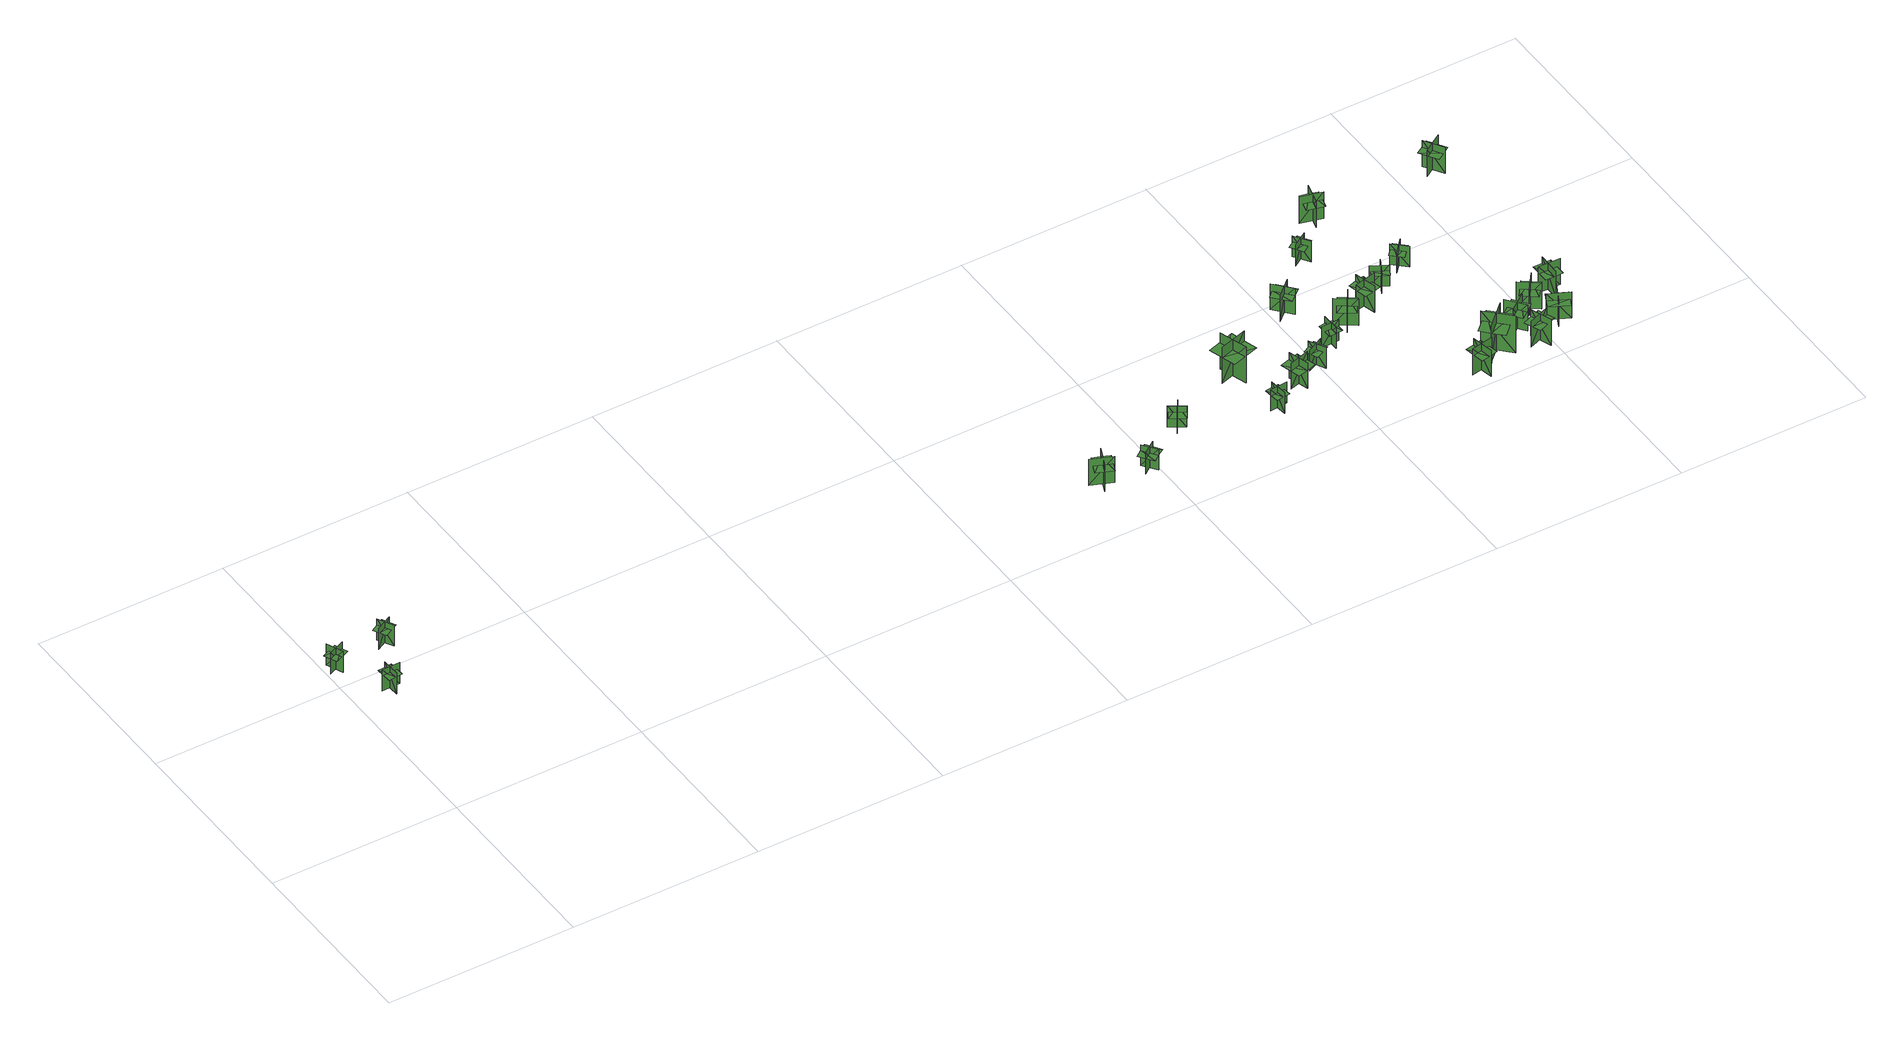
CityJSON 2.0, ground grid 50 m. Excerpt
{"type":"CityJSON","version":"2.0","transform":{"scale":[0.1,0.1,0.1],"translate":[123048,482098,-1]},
"CityObjects":{
"tree1":{"type":"SolitaryVegetationObject","geometry":[{"type":"MultiSurface","lod":"1","boundaries":[[[0,1,2]],[[0,2,3]],[[4,5,6]],[[4,6,7]],[[8,9,10]],[[8,10,11]],[[8,12,13]],[[8,13,9]]]}]},
"tree2":{"type":"SolitaryVegetationObject","geometry":[{"type":"MultiSurface","lod":"1","boundaries":[[[14,15,16]],[[14,16,17]],[[18,19,20]],[[18,20,21]],[[22,23,24]],[[22,24,25]],[[22,26,27]],[[22,27,23]]]}]},
"tree3":{"type":"SolitaryVegetationObject","geometry":[{"type":"MultiSurface","lod":"1","boundaries":[[[28,29,30]],[[28,30,31]],[[32,33,34]],[[32,34,35]],[[36,37,38]],[[36,38,39]],[[36,40,41]],[[36,41,37]]]}]},
"tree4":{"type":"SolitaryVegetationObject","geometry":[{"type":"MultiSurface","lod":"1","boundaries":[[[42,43,44]],[[42,44,45]],[[46,47,48]],[[46,48,49]],[[50,51,52]],[[50,52,53]],[[50,54,55]],[[50,55,51]]]}]},
"tree5":{"type":"SolitaryVegetationObject","geometry":[{"type":"MultiSurface","lod":"1","boundaries":[[[56,57,58]],[[56,58,59]],[[60,61,62]],[[60,62,63]],[[64,65,66]],[[64,66,67]],[[64,67,68]],[[64,68,69]]]}]},
"tree6":{"type":"SolitaryVegetationObject","geometry":[{"type":"MultiSurface","lod":"1","boundaries":[[[70,71,72]],[[70,72,73]],[[74,75,76]],[[74,76,77]],[[78,79,80]],[[78,80,81]],[[78,81,82]],[[78,82,83]]]}]},
"tree7":{"type":"SolitaryVegetationObject","geometry":[{"type":"MultiSurface","lod":"1","boundaries":[[[84,85,86]],[[84,86,87]],[[88,89,90]],[[88,90,91]],[[92,93,94]],[[92,94,95]],[[92,96,97]],[[92,97,93]]]}]},
"tree8":{"type":"SolitaryVegetationObject","geometry":[{"type":"MultiSurface","lod":"1","boundaries":[[[98,99,100]],[[98,100,101]],[[102,103,104]],[[102,104,105]],[[106,107,108]],[[106,108,109]],[[106,109,110]],[[106,110,111]]]}]},
"tree9":{"type":"SolitaryVegetationObject","geometry":[{"type":"MultiSurface","lod":"1","boundaries":[[[112,113,114]],[[112,114,115]],[[116,117,118]],[[116,118,119]],[[120,121,122]],[[120,122,123]],[[120,123,124]],[[120,124,125]]]}]},
"tree10":{"type":"SolitaryVegetationObject","geometry":[{"type":"MultiSurface","lod":"1","boundaries":[[[126,127,128]],[[126,128,129]],[[130,131,132]],[[130,132,133]],[[134,135,136]],[[134,136,137]],[[134,138,139]],[[134,139,135]]]}]},
"tree11":{"type":"SolitaryVegetationObject","geometry":[{"type":"MultiSurface","lod":"1","boundaries":[[[140,141,142]],[[140,142,143]],[[144,145,146]],[[144,146,147]],[[148,149,150]],[[148,150,151]],[[148,152,153]],[[148,153,149]]]}]},
"tree12":{"type":"SolitaryVegetationObject","geometry":[{"type":"MultiSurface","lod":"1","boundaries":[[[154,155,156]],[[154,156,157]],[[158,159,160]],[[158,160,161]],[[162,163,164]],[[162,164,165]],[[162,166,167]],[[162,167,163]]]}]},
"tree13":{"type":"SolitaryVegetationObject","geometry":[{"type":"MultiSurface","lod":"1","boundaries":[[[168,169,170]],[[168,170,171]],[[172,173,174]],[[172,174,175]],[[176,177,178]],[[176,178,179]],[[176,180,181]],[[176,181,177]]]}]},
"tree14":{"type":"SolitaryVegetationObject","geometry":[{"type":"MultiSurface","lod":"1","boundaries":[[[182,183,184]],[[182,184,185]],[[186,187,188]],[[186,188,189]],[[190,191,192]],[[190,192,193]],[[190,194,195]],[[190,195,191]]]}]},
"tree15":{"type":"SolitaryVegetationObject","geometry":[{"type":"MultiSurface","lod":"1","boundaries":[[[196,197,198]],[[196,198,199]],[[200,201,202]],[[200,202,203]],[[204,205,206]],[[204,206,207]],[[204,208,209]],[[204,209,205]]]}]},
"tree16":{"type":"SolitaryVegetationObject","geometry":[{"type":"MultiSurface","lod":"1","boundaries":[[[210,211,212]],[[210,212,213]],[[214,215,216]],[[214,216,217]],[[218,219,220]],[[218,220,221]],[[218,222,223]],[[218,223,219]]]}]},
"tree17":{"type":"SolitaryVegetationObject","geometry":[{"type":"MultiSurface","lod":"1","boundaries":[[[224,225,226]],[[224,226,227]],[[228,229,230]],[[228,230,231]],[[232,233,234]],[[232,234,235]],[[232,236,237]],[[232,237,233]]]}]},
"tree18":{"type":"SolitaryVegetationObject","geometry":[{"type":"MultiSurface","lod":"1","boundaries":[[[238,239,240]],[[238,240,241]],[[242,243,244]],[[242,244,245]],[[246,247,248]],[[246,248,249]],[[246,250,251]],[[246,251,247]]]}]},
"tree19":{"type":"SolitaryVegetationObject","geometry":[{"type":"MultiSurface","lod":"1","boundaries":[[[252,253,254]],[[252,254,255]],[[256,257,258]],[[256,258,259]],[[260,261,262]],[[260,262,263]],[[260,264,265]],[[260,265,261]]]}]},
"tree20":{"type":"SolitaryVegetationObject","geometry":[{"type":"MultiSurface","lod":"1","boundaries":[[[266,267,268]],[[266,268,269]],[[270,271,272]],[[270,272,273]],[[274,275,276]],[[274,276,277]],[[274,278,279]],[[274,279,275]]]}]},
"tree21":{"type":"SolitaryVegetationObject","geometry":[{"type":"MultiSurface","lod":"1","boundaries":[[[280,281,282]],[[280,282,283]],[[284,285,286]],[[284,286,287]],[[288,289,290]],[[288,290,291]],[[288,292,293]],[[288,293,289]]]}]},
"tree22":{"type":"SolitaryVegetationObject","geometry":[{"type":"MultiSurface","lod":"1","boundaries":[[[294,295,296]],[[294,296,297]],[[298,299,300]],[[298,300,301]],[[302,303,304]],[[302,304,305]],[[302,306,307]],[[302,307,303]]]}]},
"tree23":{"type":"SolitaryVegetationObject","geometry":[{"type":"MultiSurface","lod":"1","boundaries":[[[308,309,310]],[[308,310,311]],[[312,313,314]],[[312,314,315]],[[316,317,318]],[[316,318,319]],[[316,320,321]],[[316,321,317]]]}]},
"tree24":{"type":"SolitaryVegetationObject","geometry":[{"type":"MultiSurface","lod":"1","boundaries":[[[322,323,324]],[[322,324,325]],[[326,327,328]],[[326,328,329]],[[330,331,332]],[[330,332,333]],[[330,334,335]],[[330,335,331]]]}]},
"tree25":{"type":"SolitaryVegetationObject","geometry":[{"type":"MultiSurface","lod":"1","boundaries":[[[336,337,338]],[[336,338,339]],[[340,341,342]],[[340,342,343]],[[344,345,346]],[[344,346,347]],[[344,348,349]],[[344,349,345]]]}]},
"tree26":{"type":"SolitaryVegetationObject","geometry":[{"type":"MultiSurface","lod":"1","boundaries":[[[350,351,352]],[[350,352,353]],[[354,355,356]],[[354,356,357]],[[358,359,360]],[[358,360,361]],[[358,362,363]],[[358,363,359]]]}]}
},
"vertices":[
[53,572,1],[9,553,1],[9,553,64],[53,572,64],[18,585,1],[37,542,1],[37,542,64],[18,585,64],[49,570,47],[9,553,47],[17,536,47],[56,553,47],[42,587,47],[2,570,47],
[99,411,3],[96,458,3],[96,458,66],[99,411,66],[124,439,3],[76,437,3],[76,437,66],[124,439,66],[99,415,50],[96,458,50],[77,457,50],[80,414,50],[117,416,50],[115,460,50],
[149,568,1],[191,590,1],[191,590,63],[149,568,63],[185,558,1],[163,599,1],[163,599,63],[185,558,63],[153,570,47],[191,590,47],[182,607,47],[144,586,47],[162,554,47],[200,574,47],
[1867,193,14],[1843,138,14],[1843,138,92],[1867,193,92],[1823,175,14],[1878,152,14],[1878,152,92],[1823,175,92],[1865,188,72],[1843,138,72],[1865,129,72],[1886,179,72],[1843,197,72],[1822,148,72],
[1988,162,18],[1953,136,18],[1953,136,80],[1988,162,80],[1959,167,18],[1985,131,18],[1985,131,80],[1959,167,80],[1959,167,63],[1941,154,63],[1967,118,63],[1985,131,63],[2003,144,63],[1977,180,63],
[2120,226,18],[2083,250,18],[2083,250,80],[2120,226,80],[2114,255,18],[2090,218,18],[2090,218,80],[2114,255,80],[2114,255,63],[2096,267,63],[2072,229,63],[2090,218,63],[2109,206,63],[2133,243,63],
[2339,152,12],[2334,199,12],[2334,199,75],[2339,152,75],[2363,181,12],[2316,176,12],[2316,176,75],[2363,181,75],[2339,156,58],[2334,199,58],[2316,197,58],[2320,154,58],[2357,158,58],[2353,201,58],
[2297,361,15],[2320,287,15],[2320,287,123],[2297,361,123],[2273,315,15],[2347,338,15],[2347,338,123],[2273,315,123],[2273,315,93],[2284,278,93],[2358,301,93],[2347,338,93],[2336,375,93],[2262,352,93],
[2398,217,12],[2451,232,12],[2451,232,89],[2398,217,89],[2430,198,12],[2415,252,12],[2415,252,89],[2430,198,89],[2430,198,67],[2456,206,67],[2441,259,67],[2415,252,67],[2388,244,67],[2403,191,67],
[2468,248,12],[2511,269,12],[2511,269,74],[2468,248,74],[2504,236,12],[2483,278,12],[2483,278,74],[2504,236,74],[2472,250,58],[2511,269,58],[2502,286,58],[2464,266,58],[2480,233,58],[2519,252,58],
[2560,329,12],[2561,282,12],[2561,282,75],[2560,329,75],[2534,302,12],[2581,303,12],[2581,303,75],[2534,302,75],[2560,325,58],[2561,282,58],[2579,282,58],[2578,325,58],[2541,324,58],[2542,281,58],
[2505,476,15],[2544,431,15],[2544,431,93],[2505,476,93],[2502,429,15],[2546,468,15],[2546,468,93],[2502,429,93],[2508,472,73],[2544,431,73],[2561,446,73],[2526,487,73],[2491,456,73],[2526,416,73],
[2645,367,11],[2613,318,11],[2613,318,90],[2645,367,90],[2600,358,11],[2649,325,11],[2649,325,90],[2600,358,90],[2643,363,70],[2613,318,70],[2632,305,70],[2662,350,70],[2623,376,70],[2593,331,70],
[2704,344,11],[2690,402,11],[2690,402,90],[2704,344,90],[2728,384,11],[2671,371,11],[2671,371,90],[2728,384,90],[2703,349,70],[2690,402,70],[2668,396,70],[2680,344,70],[2726,355,70],[2713,407,70],
[2807,8,13],[2796,66,13],[2796,66,91],[2807,8,91],[2833,47,13],[2775,36,13],[2775,36,91],[2833,47,91],[2806,13,71],[2796,66,71],[2773,62,71],[2783,9,71],[2829,18,71],[2819,71,71],
[2636,575,16],[2676,600,16],[2676,600,78],[2636,575,78],[2673,567,16],[2647,607,16],[2647,607,78],[2673,567,78],[2640,577,62],[2676,600,62],[2666,616,62],[2629,592,62],[2650,561,62],[2686,585,62],
[2742,427,11],[2783,405,11],[2783,405,74],[2742,427,74],[2753,392,11],[2775,433,11],[2775,433,74],[2753,392,74],[2745,425,58],[2783,405,58],[2792,421,58],[2754,442,58],[2736,409,58],[2774,388,58],
[2835,52,11],[2895,109,11],[2895,109,121],[2835,52,121],[2901,51,11],[2843,110,11],[2843,110,121],[2901,51,121],[2840,57,93],[2895,109,93],[2872,133,93],[2818,80,93],[2863,33,93],[2918,86,93],
[2760,716,21],[2745,659,21],[2745,659,100],[2760,716,100],[2720,692,21],[2777,677,21],[2777,677,100],[2720,692,100],[2759,711,79],[2745,659,79],[2767,653,79],[2781,705,79],[2736,717,79],[2722,665,79],
[2821,435,11],[2853,470,11],[2853,470,73],[2821,435,73],[2858,437,11],[2824,469,11],[2824,469,73],[2858,437,73],[2824,438,57],[2853,470,57],[2839,482,57],[2810,451,57],[2837,425,57],[2867,457,57],
[2974,140,13],[2928,104,13],[2928,104,91],[2974,140,91],[2928,146,13],[2964,99,13],[2964,99,91],[2928,146,91],[2970,137,71],[2928,104,71],[2942,85,71],[2985,119,71],[2956,155,71],[2913,122,71],
[2941,49,11],[2996,70,11],[2996,70,89],[2941,49,89],[2984,30,11],[2963,85,11],[2963,85,89],[2984,30,89],[2946,50,69],[2996,70,69],[2988,92,69],[2937,72,69],[2955,29,69],[3005,49,69],
[3031,190,13],[2996,143,13],[2996,143,91],[3031,190,91],[2985,183,13],[3032,148,13],[3032,148,91],[2985,183,91],[3028,186,71],[2996,143,71],[3014,129,71],[3047,172,71],[3009,200,71],[2977,157,71],
[3075,86,11],[3022,112,11],[3022,112,89],[3075,86,89],[3060,130,11],[3034,77,11],[3034,77,89],[3060,130,89],[3071,88,69],[3022,112,69],[3012,91,69],[3061,67,69],[3081,110,69],[3032,133,69],
[3082,167,12],[3083,226,12],[3083,226,90],[3082,167,90],[3115,200,12],[3056,201,12],[3056,201,90],[3115,200,90],[3082,172,70],[3083,226,70],[3060,227,70],[3059,173,70],[3106,172,70],[3106,226,70],
[3103,672,11],[3072,722,11],[3072,722,89],[3103,672,89],[3113,718,11],[3063,686,11],[3063,686,89],[3113,718,89],[3101,676,69],[3072,722,69],[3052,709,69],[3081,664,69],[3120,689,69],[3091,734,69]
]}
